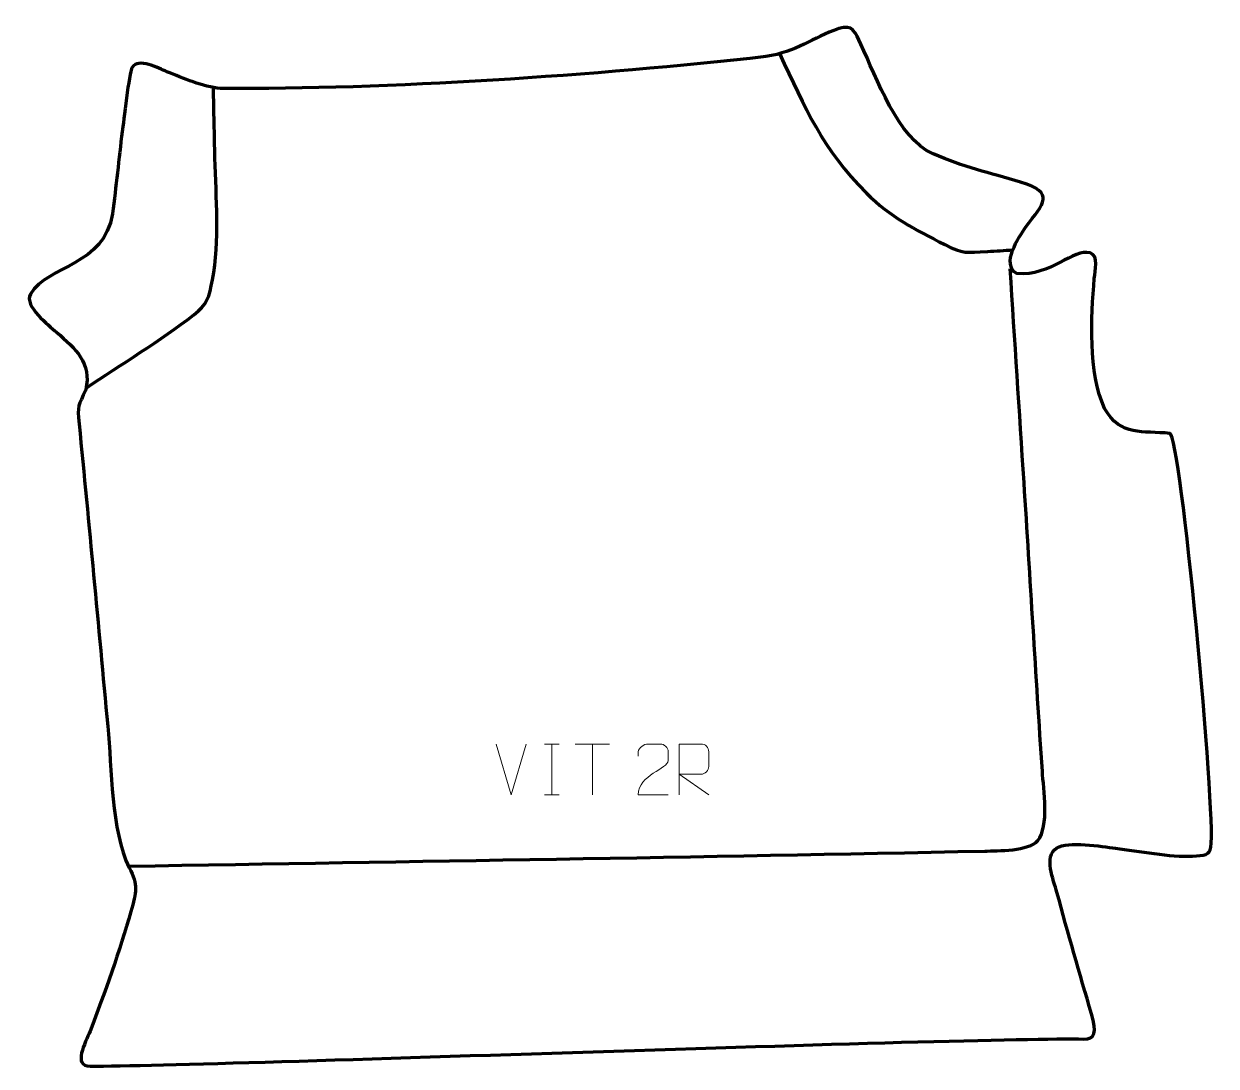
# Model space of a CAD drawing. Header units: millimetres. Extents: x -602 to -15, y 359 to 873.
import ezdxf

# ---------------------------------------------------------------- set-up
doc = ezdxf.new("R2010")
doc.units = ezdxf.units.MM
doc.header["$MEASUREMENT"] = 0
doc.layers.add('layer 1', color=7, linetype='Continuous', plot=False)
doc.layers.add('layer 2', color=7, linetype='Continuous')
doc.layers.add('layer 3', color=7, linetype='Continuous')

msp = doc.modelspace()

# ---------------------------------------------------------------- linework, layer by layer
at = {"layer": 'layer 1', "color": 250, "lineweight": 9}
for points in [[(-361.9781, 492.9574), (-361.9781, 492.9574), (-369.2999, 517.911), (-369.2999, 517.911)], [(-354.6562, 517.911), (-354.6562, 517.911), (-361.978, 492.9574), (-361.978, 492.9574)], [(-345.5622, 517.911), (-345.5622, 517.911), (-338.3941, 517.911), (-338.3941, 517.911)], [(-341.9782, 517.911), (-341.9782, 517.911), (-341.9782, 492.9575), (-341.9782, 492.9575)], [(-330.4718, 517.8875), (-330.4718, 517.8875), (-313.4846, 517.8875), (-313.4846, 517.8875)], [(-321.978, 492.9575), (-321.978, 492.9575), (-321.978, 517.911), (-321.978, 517.911)], [(-345.5622, 492.9575), (-345.5622, 492.9575), (-338.3941, 492.9575), (-338.3941, 492.9575)]]:
    msp.add_open_spline(points, degree=3, dxfattribs=at)
for points in [[(-284.6068, 492.9471), (-289.5212, 492.9474), (-294.4356, 492.9474), (-299.3497, 492.9471), (-299.3497, 492.9471), (-299.3497, 502.8794), (-284.6987, 505.5206), (-284.6068, 509.8309), (-284.6068, 509.8309), (-284.6071, 511.255), (-284.6071, 512.6787), (-284.6068, 514.102), (-284.6068, 514.102), (-284.6237, 516.1791), (-286.7465, 517.9039), (-288.4175, 517.9212), (-288.4175, 517.9212), (-290.4907, 517.9208), (-292.5636, 517.9208), (-294.636, 517.9212), (-294.636, 517.9212), (-296.4581, 517.9377), (-299.2828, 516.1456), (-299.3497, 514.052), (-299.3497, 514.052), (-299.3497, 514.052), (-299.3497, 511.9972), (-299.3497, 511.9972)], [(-279.3103, 492.9575), (-279.3103, 492.9575), (-279.3103, 517.911), (-279.3103, 517.911), (-279.3103, 517.911), (-275.7155, 517.911), (-272.12, 517.911), (-268.5248, 517.911), (-268.5248, 517.911), (-266.1995, 517.8733), (-264.6422, 516.3833), (-264.6463, 514.0169), (-264.6463, 514.0169), (-264.6467, 511.9814), (-264.6467, 508.922), (-264.6463, 506.886), (-264.6463, 506.886), (-264.6528, 505.0105), (-266.4651, 503.0687), (-268.4746, 503.0496), (-268.4746, 503.0496), (-268.4746, 503.0496), (-279.3103, 503.0496), (-279.3103, 503.0496), (-279.3103, 503.0496), (-279.3103, 503.0496), (-264.6556, 492.9575), (-264.6556, 492.9575)]]:
    msp.add_open_spline(points, degree=3, knots=[0, 0, 0, 0, 0.125, 0.125, 0.125, 0.125, 0.25, 0.25, 0.25, 0.25, 0.375, 0.375, 0.375, 0.375, 0.5, 0.5, 0.5, 0.5, 0.625, 0.625, 0.625, 0.625, 0.75, 0.75, 0.75, 0.75, 1, 1, 1, 1], dxfattribs=at)
at = {"layer": 'layer 2', "color": 142, "lineweight": 158}
for points, knots in [([(-229.8616, 857.854), (-216.9048, 830.8764), (-209.0069, 811.1245), (-187.0318, 789.1859), (-187.0318, 789.1859), (-175.2721, 777.4457), (-163.0497, 771.3013), (-148.4385, 763.8585), (-148.4385, 763.8585), (-139.0072, 759.0917), (-138.1353, 759.8922), (-127.3015, 760.4528), (-127.3015, 760.4528), (-123.1643, 760.6669), (-119.0356, 760.9652), (-114.9007, 761.2048)], [0, 0, 0, 0, 0.2, 0.2, 0.2, 0.2, 0.4, 0.4, 0.4, 0.4, 0.6, 0.6, 0.6, 0.6, 1, 1, 1, 1]), ([(-571.284, 693.181), (-553.9632, 704.8187), (-534.6827, 716.5064), (-518.3185, 729.1852), (-518.3185, 729.1852), (-511.6434, 734.357), (-510.673, 737.924), (-509.0669, 746.4584), (-509.0669, 746.4584), (-505.4418, 765.7207), (-507.3735, 786.8795), (-507.8513, 806.4008), (-507.8513, 806.4008), (-508.1059, 817.9923), (-508.355, 829.5838), (-508.6208, 841.175)], [0, 0, 0, 0, 0.2, 0.2, 0.2, 0.2, 0.4, 0.4, 0.4, 0.4, 0.6, 0.6, 0.6, 0.6, 1, 1, 1, 1]), ([(-550.5059, 457.7392), (-409.9658, 460.1642), (-269.2939, 462.2156), (-128.779, 465.2127), (-128.779, 465.2127), (-122.3613, 465.3515), (-106.9479, 465.1764), (-102.6793, 470.3372), (-102.6793, 470.3372), (-96.8129, 477.43), (-99.7627, 495.4877), (-100.3732, 504.5958), (-100.3732, 504.5958), (-103.5485, 551.9676), (-106.3226, 599.3723), (-109.3929, 646.7524), (-109.3929, 646.7524), (-111.6665, 681.798), (-113.9462, 716.8433), (-116.235, 751.8879)], [0, 0, 0, 0, 0.16666667, 0.16666667, 0.16666667, 0.16666667, 0.33333333, 0.33333333, 0.33333333, 0.33333333, 0.5, 0.5, 0.5, 0.5, 0.66666667, 0.66666667, 0.66666667, 0.66666667, 1, 1, 1, 1])]:
    msp.add_open_spline(points, degree=3, knots=knots, dxfattribs=at)
at = {"layer": 'layer 3', "color": 242, "lineweight": 158}
msp.add_open_spline([(-236.5791, 856.4227), (-221.1681, 858.8225), (-213.7878, 865.6461), (-200.5743, 870.2017), (-200.5743, 870.2017), (-193.817, 872.5314), (-192.4726, 868.335), (-189.6921, 862.4935), (-189.6921, 862.4935), (-182.2493, 846.1895), (-171.2977, 816.0406), (-154.2176, 808.4675), (-154.2176, 808.4675), (-139.0004, 802.0216), (-126.6488, 799.146), (-111.0807, 794.6443), (-111.0807, 794.6443), (-93.5398, 789.1451), (-99.8083, 784.384), (-108.4399, 772.5343), (-108.4399, 772.5343), (-111.9174, 767.7603), (-121.0229, 753.9011), (-112.9183, 749.5292), (-112.9183, 749.5292), (-96.3223, 748.1786), (-85.0304, 762.1361), (-76.8257, 759.7404), (-76.8257, 759.7404), (-72.4299, 758.4569), (-74.4455, 750.9829), (-74.7913, 747.0985), (-74.7913, 747.0985), (-76.4265, 728.1468), (-77.7688, 700.6567), (-69.7156, 683.1043), (-69.7156, 683.1043), (-61.766, 669.1314), (-51.062, 672.2919), (-37.6225, 670.8527), (-37.6225, 670.8527), (-32.2548, 670.2779), (-14.7814, 484.1212), (-17.3697, 467.0975), (-17.3697, 467.0975), (-17.9364, 463.3699), (-20.6212, 462.9379), (-26.4252, 462.6922), (-26.4252, 462.6922), (-37.4697, 462.2245), (-52.9575, 465.203), (-64.3999, 466.6347), (-64.3999, 466.6347), (-71.0642, 467.4685), (-87.6493, 470.3655), (-93.3708, 466.6787), (-93.3708, 466.6787), (-99.8144, 462.5266), (-94.8331, 450.9373), (-93.1897, 444.9143), (-93.1897, 444.9143), (-87.7301, 424.9051), (-82.0968, 404.9733), (-76.1661, 385.098), (-76.1661, 385.098), (-73.3944, 375.8237), (-74.723, 372.5317), (-79.8959, 372.6439), (-79.8959, 372.6439), (-131.4132, 373.7617), (-509.6822, 359.3638), (-569.237, 359.3133), (-569.237, 359.3133), (-578.1504, 359.3057), (-571.682, 370.8191), (-569.3481, 376.5063), (-569.3481, 376.5063), (-562.2323, 394.9035), (-554.7137, 416.5173), (-549.2549, 435.389), (-549.2549, 435.389), (-546.6457, 445.1819), (-545.4208, 448.3722), (-550.1449, 456.964), (-550.1449, 456.964), (-559.0164, 475.5851), (-558.6453, 505.7368), (-560.6334, 526.7811), (-560.6334, 526.7811), (-565.3341, 576.4161), (-569.8179, 625.9881), (-574.7693, 675.6084), (-574.7693, 675.6084), (-575.7058, 684.9936), (-575.0408, 684.1564), (-571.4604, 692.3141), (-571.4604, 692.3141), (-568.5184, 705.7717), (-576.394, 712.3521), (-585.8696, 720.7238), (-585.8696, 720.7238), (-589.7313, 724.1356), (-601.9649, 733.5253), (-598.7564, 739.4827), (-598.7564, 739.4827), (-589.8604, 754.0274), (-562.2246, 753.2393), (-558.3809, 779.058), (-558.3809, 779.058), (-556.4712, 792.3056), (-555.219, 806.1164), (-553.4961, 819.5226), (-553.4961, 819.5226), (-552.9396, 823.8529), (-550.1317, 848.6157), (-548.6738, 851.0111), (-548.6738, 851.0111), (-545.5852, 856.0858), (-535.6347, 850.6412), (-531.5411, 848.9801), (-531.5411, 848.9801), (-523.5058, 845.7194), (-513.7919, 841.4483), (-505.1565, 840.709), (-505.1565, 840.709), (-421.8508, 840.1274), (-320.3219, 846.9898), (-236.5791, 856.4227)], degree=3, knots=[0, 0, 0, 0, 0.03030303, 0.03030303, 0.03030303, 0.03030303, 0.06060606, 0.06060606, 0.06060606, 0.06060606, 0.09090909, 0.09090909, 0.09090909, 0.09090909, 0.12121212, 0.12121212, 0.12121212, 0.12121212, 0.15151515, 0.15151515, 0.15151515, 0.15151515, 0.18181818, 0.18181818, 0.18181818, 0.18181818, 0.21212121, 0.21212121, 0.21212121, 0.21212121, 0.24242424, 0.24242424, 0.24242424, 0.24242424, 0.27272727, 0.27272727, 0.27272727, 0.27272727, 0.3030303, 0.3030303, 0.3030303, 0.3030303, 0.33333333, 0.33333333, 0.33333333, 0.33333333, 0.36363636, 0.36363636, 0.36363636, 0.36363636, 0.39393939, 0.39393939, 0.39393939, 0.39393939, 0.42424242, 0.42424242, 0.42424242, 0.42424242, 0.45454545, 0.45454545, 0.45454545, 0.45454545, 0.48484848, 0.48484848, 0.48484848, 0.48484848, 0.51515152, 0.51515152, 0.51515152, 0.51515152, 0.54545455, 0.54545455, 0.54545455, 0.54545455, 0.57575758, 0.57575758, 0.57575758, 0.57575758, 0.60606061, 0.60606061, 0.60606061, 0.60606061, 0.63636364, 0.63636364, 0.63636364, 0.63636364, 0.66666667, 0.66666667, 0.66666667, 0.66666667, 0.6969697, 0.6969697, 0.6969697, 0.6969697, 0.72727273, 0.72727273, 0.72727273, 0.72727273, 0.75757576, 0.75757576, 0.75757576, 0.75757576, 0.78787879, 0.78787879, 0.78787879, 0.78787879, 0.81818182, 0.81818182, 0.81818182, 0.81818182, 0.84848485, 0.84848485, 0.84848485, 0.84848485, 0.87878788, 0.87878788, 0.87878788, 0.87878788, 0.90909091, 0.90909091, 0.90909091, 0.90909091, 0.93939394, 0.93939394, 0.93939394, 0.93939394, 1, 1, 1, 1], dxfattribs=at)

doc.saveas('drawing.dxf')
